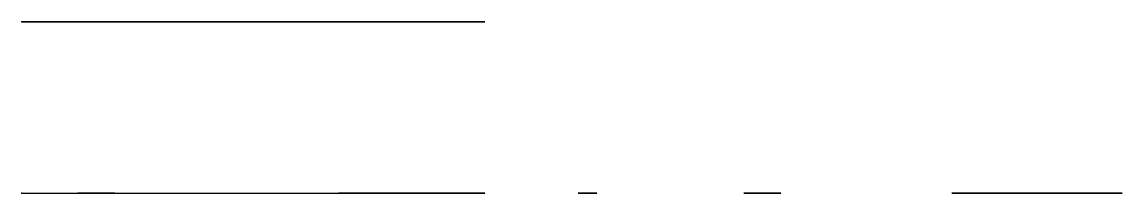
# Model space of a CAD drawing. Header units: millimetres. Extents: x 0 to 29.6, y 0 to 4.6.
import ezdxf

# ---------------------------------------------------------------- set-up
doc = ezdxf.new("R2010")
doc.units = ezdxf.units.MM
doc.header["$MEASUREMENT"] = 0
for name, color, linetype in [('3-Key-Jack v19_dampers', 7, 'Continuous'), ('3-Key-Jack v19_Jack', 7, 'Continuous'), ('3-Key-Jack v19_Sketch5', 7, 'Continuous'), ('3-Key-Jack v19_Sketch6', 7, 'Continuous'), ('3-Key-Jack v19_tongue', 7, 'Continuous')]:
    doc.layers.add(name, color=color, linetype=linetype)

msp = doc.modelspace()

# ---------------------------------------------------------------- linework, layer by layer
at = {"layer": '3-Key-Jack v19_dampers'}
for p, q in [((0, 4.6, -95), (0, 4.6)), ((0, 4.6), (12.45, 4.6)), ((3.94, 4.6, -95), (0, 4.6, -95)), ((8.51, 4.6, -65.5), (3.94, 4.6, -65.5)), ((3.94, 4.6, -65.5), (3.94, 4.6, -95)), ((8.51, 4.6, -95), (8.51, 4.6, -65.5)), ((12.45, 4.6, -95), (8.51, 4.6, -95)), ((12.45, 4.6), (12.45, 4.6, -95)), ((1.5, 0, -95.5), (2.5, 0, -95.5)), ((1.5, 0, -105.5), (1.5, 0, -95.5)), ((2.5, 0, -105.5), (1.5, 0, -105.5)), ((2.5, 0, -95.5), (2.5, 0, -105.5))]:
    msp.add_line(p, q, dxfattribs=at)
msp.add_point((0, 4.6), dxfattribs=at)
at = {"layer": '3-Key-Jack v19_Jack'}
for p, q in [((0, 0), (0, 0, -95)), ((0, 0), (12.45, 0)), ((0, 0, -95), (3.94, 0, -95)), ((3.94, 0, -67), (8.51, 0, -67)), ((3.94, 0, -95), (3.94, 0, -67)), ((8.51, 0, -95), (8.51, 0, -67)), ((12.45, 0, -95), (8.51, 0, -95)), ((12.45, 0), (12.45, 0, -95))]:
    msp.add_line(p, q, dxfattribs=at)
msp.add_point((0, 0), dxfattribs=at)
at = {"layer": '3-Key-Jack v19_Sketch5', "extrusion": (0, 1, 0)}
msp.add_circle((-19.91, -1.565), 0.5, dxfattribs=at)
at = {"layer": '3-Key-Jack v19_Sketch5'}
msp.add_point((0, 0), dxfattribs=at)
at = {"layer": '3-Key-Jack v19_Sketch6'}
for p, q in [((14.955, 0, -0.019), (15.455, 0, -0.019)), ((14.955, 0, -0.219), (14.955, 0, -0.019)), ((15.455, 0, -0.219), (14.955, 0, -0.219)), ((15.455, 0, -0.019), (15.455, 0, -0.219))]:
    msp.add_line(p, q, dxfattribs=at)
msp.add_point((0, 0), dxfattribs=at)
at = {"layer": '3-Key-Jack v19_tongue'}
for p, q in [((25, 0), (29.58, 0)), ((29.58, 0, -29.5), (25, 0, -29.5)), ((25, 0, -29.5), (25, 0)), ((29.58, 0), (29.58, 0, -29.5))]:
    msp.add_line(p, q, dxfattribs=at)
msp.add_point((0, 0), dxfattribs=at)

doc.saveas('drawing.dxf')
